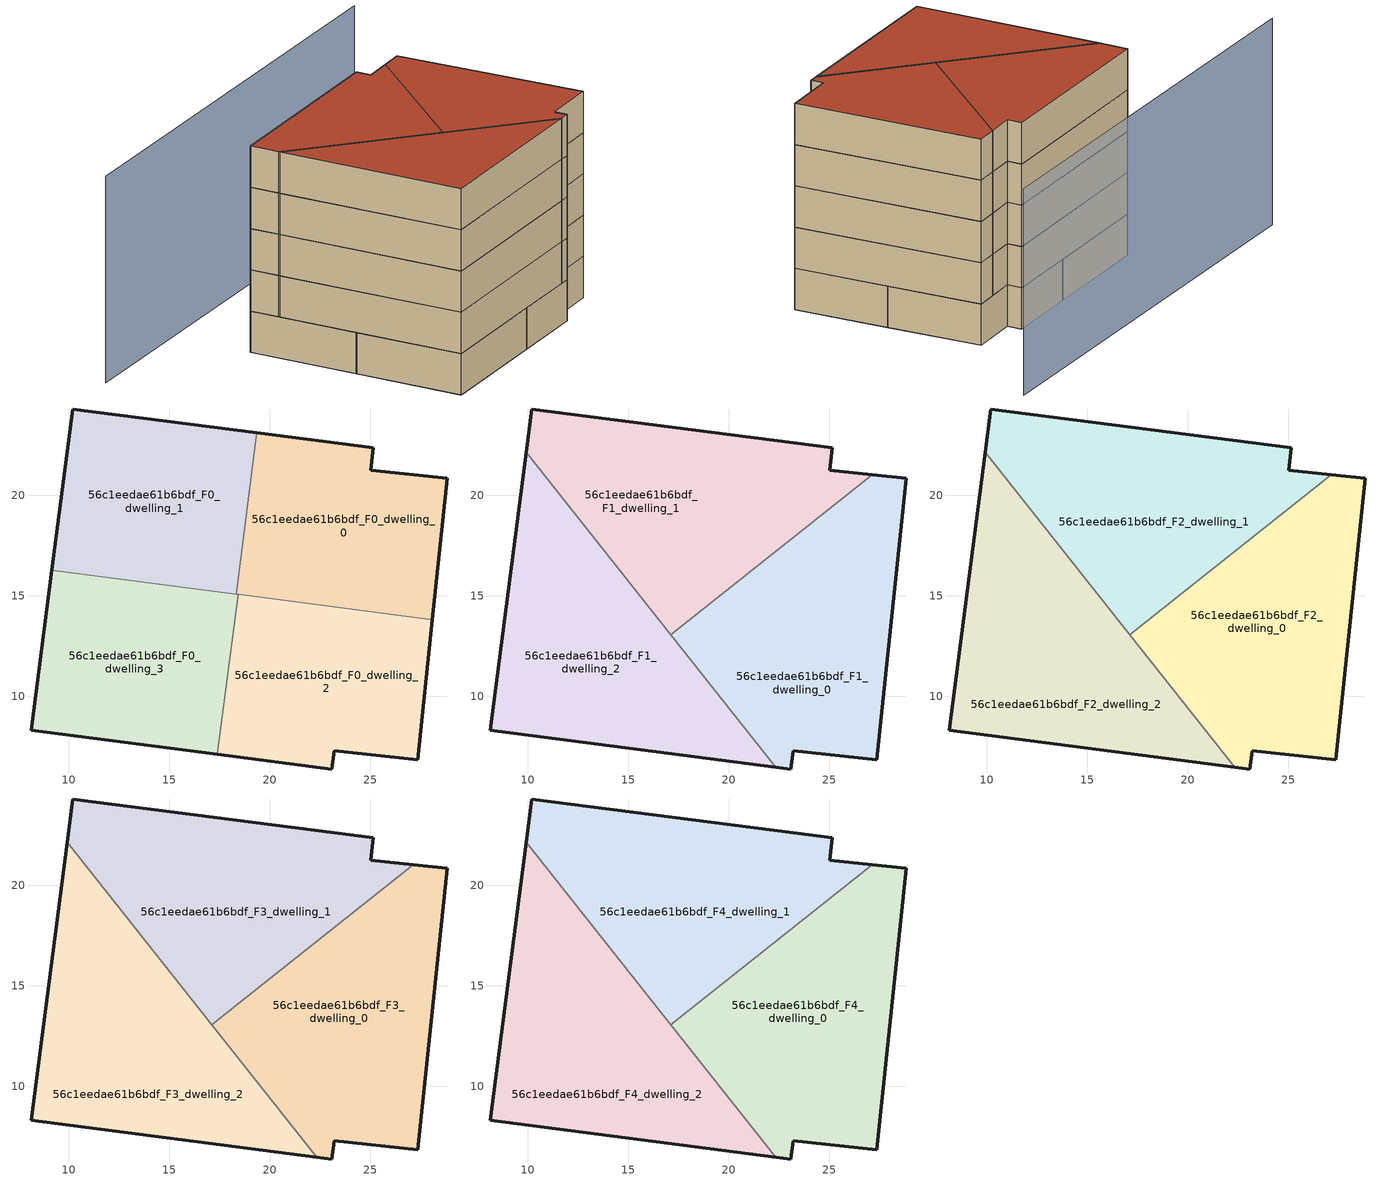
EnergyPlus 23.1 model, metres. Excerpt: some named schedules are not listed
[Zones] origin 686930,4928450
56c1eedae61b6bdf_F0_dwelling_0
 floor ground (EU_floor_Construction): 28.1,13.83 28.84,20.86 25.02,21.26 25.16,22.37 19.37,23.12 18.34,15.09 z0
 wall outside (EU_wall_Construction): 19.37,23.12 25.16,22.37 25.02,21.26 28.84,20.86 28.1,13.83 z0:3
 wall to 56c1eedae61b6bdf_F0_dwelling_1 (EU_wall_Construction): 18.34,15.09 19.37,23.12 z0:3
 wall to 56c1eedae61b6bdf_F0_dwelling_2 (EU_wall_Construction): 28.1,13.83 18.43,15.08 z0:3
 wall to 56c1eedae61b6bdf_F0_dwelling_3 (EU_wall_Construction): 18.43,15.08 18.34,15.09 z0:3
56c1eedae61b6bdf_F0_dwelling_1
 floor ground (EU_floor_Construction): 18.34,15.09 19.37,23.12 10.2,24.3 9.17,16.27 z0
 wall outside (EU_wall_Construction): 9.17,16.27 10.2,24.3 19.37,23.12 z0:3
 wall to 56c1eedae61b6bdf_F0_dwelling_3 (EU_wall_Construction): 18.34,15.09 9.17,16.27 z0:3
56c1eedae61b6bdf_F0_dwelling_2
 floor ground (EU_floor_Construction): 27.36,6.84 28.1,13.83 18.43,15.08 17.41,7.13 23.09,6.39 23.21,7.31 z0
 wall outside (EU_wall_Construction): 28.1,13.83 27.36,6.84 23.21,7.31 23.09,6.39 17.41,7.13 z0:3
 wall to 56c1eedae61b6bdf_F0_dwelling_3 (EU_wall_Construction): 17.41,7.13 18.43,15.08 z0:3
 ceiling adiabatic (EU_roof_Construction): 19.48,14.94 18.29,14 18.43,15.08 z3
56c1eedae61b6bdf_F0_dwelling_3
 floor ground (EU_floor_Construction): 17.41,7.13 18.43,15.08 9.17,16.27 8.14,8.32 z0
 wall outside (EU_wall_Construction): 17.41,7.13 8.14,8.32 9.17,16.27 z0:3
 ceiling adiabatic (EU_roof_Construction): 18.43,15.08 18.03,11.94 18.29,14 17.13,13.07 15.2,15.49 9.17,16.27 z3
56c1eedae61b6bdf_F1_dwelling_0
 floor to 56c1eedae61b6bdf_F0_dwelling_2 (EU_floor_Construction): 27.36,6.84 28.1,13.83 19.48,14.94 18.29,14 18.03,11.94 22.35,6.49 23.09,6.39 23.21,7.31 z3
 floor to 56c1eedae61b6bdf_F0_dwelling_0 (EU_floor_Construction): 28.1,13.83 28.84,20.86 27.16,21.04 19.48,14.94 z3
 floor to 56c1eedae61b6bdf_F0_dwelling_3 (EU_floor_Construction): 18.03,11.94 18.29,14 17.13,13.07 z3
 wall outside (EU_wall_Construction): 27.16,21.04 28.84,20.86 27.36,6.84 23.21,7.31 23.09,6.39 22.35,6.49 z3:6
 wall to 56c1eedae61b6bdf_F1_dwelling_1 (EU_wall_Construction): 17.13,13.07 27.16,21.04 z3:6
 wall to 56c1eedae61b6bdf_F1_dwelling_2 (EU_wall_Construction): 22.35,6.49 17.13,13.07 z3:6
56c1eedae61b6bdf_F1_dwelling_1
 floor to 56c1eedae61b6bdf_F0_dwelling_0 (EU_floor_Construction): 27.16,21.04 25.02,21.26 25.16,22.37 19.37,23.12 18.34,15.09 19.48,14.94 z3
 floor to 56c1eedae61b6bdf_F0_dwelling_1 (EU_floor_Construction): 18.34,15.09 19.37,23.12 10.2,24.3 9.93,22.14 15.2,15.49 z3
 floor adiabatic (EU_floor_Construction): 19.48,14.94 15.2,15.49 12.62,18.75 17.13,13.07 27.16,21.04 z3
 wall outside (EU_wall_Construction): 9.93,22.14 10.2,24.3 25.16,22.37 25.02,21.26 27.16,21.04 z3:6
 wall to 56c1eedae61b6bdf_F1_dwelling_2 (EU_wall_Construction): 17.13,13.07 9.93,22.14 z3:6
56c1eedae61b6bdf_F1_dwelling_2
 floor to 56c1eedae61b6bdf_F0_dwelling_3 (EU_floor_Construction): 17.41,7.13 18.03,11.94 15.2,15.49 9.17,16.27 8.14,8.32 z3
 floor to 56c1eedae61b6bdf_F0_dwelling_2 (EU_floor_Construction): 22.35,6.49 18.03,11.94 17.41,7.13 z3
 floor to 56c1eedae61b6bdf_F0_dwelling_1 (EU_floor_Construction): 15.2,15.49 9.93,22.14 9.17,16.27 z3
 wall outside (EU_wall_Construction): 22.35,6.49 8.14,8.32 9.93,22.14 z3:6
56c1eedae61b6bdf_F2_dwelling_0
 floor to 56c1eedae61b6bdf_F1_dwelling_0 (EU_floor_Construction): 27.36,6.84 28.84,20.86 27.16,21.04 17.13,13.07 22.35,6.49 23.09,6.39 23.21,7.31 z6
 wall outside (EU_wall_Construction): 27.16,21.04 28.84,20.86 27.36,6.84 23.21,7.31 23.09,6.39 22.35,6.49 z6:9
 wall to 56c1eedae61b6bdf_F2_dwelling_1 (EU_wall_Construction): 17.13,13.07 27.16,21.04 z6:9
 wall to 56c1eedae61b6bdf_F2_dwelling_2 (EU_wall_Construction): 22.35,6.49 17.13,13.07 z6:9
56c1eedae61b6bdf_F2_dwelling_1
 floor to 56c1eedae61b6bdf_F1_dwelling_1 (EU_floor_Construction): 27.16,21.04 25.02,21.26 25.16,22.37 10.2,24.3 9.93,22.14 17.13,13.07 z6
 wall outside (EU_wall_Construction): 9.93,22.14 10.2,24.3 25.16,22.37 25.02,21.26 27.16,21.04 z6:9
 wall to 56c1eedae61b6bdf_F2_dwelling_2 (EU_wall_Construction): 17.13,13.07 9.93,22.14 z6:9
56c1eedae61b6bdf_F2_dwelling_2
 floor to 56c1eedae61b6bdf_F1_dwelling_2 (EU_floor_Construction): 22.35,6.49 9.93,22.14 8.14,8.32 z6
 wall outside (EU_wall_Construction): 22.35,6.49 8.14,8.32 9.93,22.14 z6:9
56c1eedae61b6bdf_F3_dwelling_0
 floor to 56c1eedae61b6bdf_F2_dwelling_0 (EU_floor_Construction): 27.36,6.84 28.84,20.86 27.16,21.04 17.13,13.07 22.35,6.49 23.09,6.39 23.21,7.31 z9
 wall outside (EU_wall_Construction): 27.16,21.04 28.84,20.86 27.36,6.84 23.21,7.31 23.09,6.39 22.35,6.49 z9:12
 wall to 56c1eedae61b6bdf_F3_dwelling_1 (EU_wall_Construction): 17.13,13.07 27.16,21.04 z9:12
 wall to 56c1eedae61b6bdf_F3_dwelling_2 (EU_wall_Construction): 22.35,6.49 17.13,13.07 z9:12
56c1eedae61b6bdf_F3_dwelling_1
 floor to 56c1eedae61b6bdf_F2_dwelling_1 (EU_floor_Construction): 27.16,21.04 25.02,21.26 25.16,22.37 10.2,24.3 9.93,22.14 17.13,13.07 z9
 wall outside (EU_wall_Construction): 9.93,22.14 10.2,24.3 25.16,22.37 25.02,21.26 27.16,21.04 z9:12
 wall to 56c1eedae61b6bdf_F3_dwelling_2 (EU_wall_Construction): 17.13,13.07 9.93,22.14 z9:12
56c1eedae61b6bdf_F3_dwelling_2
 floor to 56c1eedae61b6bdf_F2_dwelling_2 (EU_floor_Construction): 22.35,6.49 9.93,22.14 8.14,8.32 z9
 wall outside (EU_wall_Construction): 22.35,6.49 8.14,8.32 9.93,22.14 z9:12
56c1eedae61b6bdf_F4_dwelling_0
 floor to 56c1eedae61b6bdf_F3_dwelling_0 (EU_floor_Construction): 27.36,6.84 28.84,20.86 27.16,21.04 17.13,13.07 22.35,6.49 23.09,6.39 23.21,7.31 z12
 wall outside (EU_wall_Construction): 27.16,21.04 28.84,20.86 27.36,6.84 23.21,7.31 23.09,6.39 22.35,6.49 z12:15
 wall to 56c1eedae61b6bdf_F4_dwelling_1 (EU_wall_Construction): 17.13,13.07 27.16,21.04 z12:15
 wall to 56c1eedae61b6bdf_F4_dwelling_2 (EU_wall_Construction): 22.35,6.49 17.13,13.07 z12:15
 roof outside (EU_roof_Construction): 28.84,20.86 27.36,6.84 23.21,7.31 23.09,6.39 22.35,6.49 17.13,13.07 27.16,21.04 z15
56c1eedae61b6bdf_F4_dwelling_1
 floor to 56c1eedae61b6bdf_F3_dwelling_1 (EU_floor_Construction): 27.16,21.04 25.02,21.26 25.16,22.37 10.2,24.3 9.93,22.14 17.13,13.07 z12
 wall outside (EU_wall_Construction): 9.93,22.14 10.2,24.3 25.16,22.37 25.02,21.26 27.16,21.04 z12:15
 wall to 56c1eedae61b6bdf_F4_dwelling_2 (EU_wall_Construction): 17.13,13.07 9.93,22.14 z12:15
 roof outside (EU_roof_Construction): 25.16,22.37 25.02,21.26 27.16,21.04 17.13,13.07 9.93,22.14 10.2,24.3 z15
56c1eedae61b6bdf_F4_dwelling_2
 floor to 56c1eedae61b6bdf_F3_dwelling_2 (EU_floor_Construction): 22.35,6.49 9.93,22.14 8.14,8.32 z12
 wall outside (EU_wall_Construction): 22.35,6.49 8.14,8.32 9.93,22.14 z12:15
 roof outside (EU_roof_Construction): 9.93,22.14 22.35,6.49 8.14,8.32 z15
shading: 36.12,26.7 1.69,31.48 z0:15
[Building]
EU S2 Campaign: North Axis=0; Terrain=City; Solar Distribution=FullExterior
[Site:Location]
Bologna: Latitude=44.5; Longitude=11.25; Time Zone=1; Elevation=37
[SizingPeriod:WeatherFileDays]
AnnualSizingPeriod: Begin Month=1; Begin Day of Month=1; End Month=12; End Day of Month=31; Day of Week for Start Day=Monday; Use Weather File Daylight Saving Period=No; Use Weather File Rain and Snow Indicators=No
[MATERIAL]
EU_InternalMass_Material: Roughness=MediumRough; Thickness=0.1; Conductivity=1; Density=1800; Specific Heat=900; Thermal Absorptance=0.9; Solar Absorptance=0.7; Visible Absorptance=0.7
[MATERIAL:NOMASS] Roughness=MediumRough; Thermal Absorptance=0.9; Solar Absorptance=0.7; Visible Absorptance=0.7
Name | Thermal Resistance
EU_wall_NoMass | 0.905828
EU_roof_NoMass | 0.37593
EU_floor_NoMass | 0.67114
[CONSTRUCTION]
EU_wall_Construction: EU_wall_NoMass
EU_roof_Construction: EU_roof_NoMass
EU_floor_Construction: EU_floor_NoMass
EU_InternalMass_Construction: EU_InternalMass_Material
[ZONE] Type=1; Multiplier=1; Ceiling Height=autocalculate; Floor Area=autocalculate; Part of Total Floor Area=Yes
Name | Volume
56c1eedae61b6bdf_F0_dwelling_0 | 224.583
56c1eedae61b6bdf_F1_dwelling_0; 56c1eedae61b6bdf_F2_dwelling_0; 56c1eedae61b6bdf_F3_dwelling_0; 56c1eedae61b6bdf_F4_dwelling_0 | 299.458
56c1eedae61b6bdf_F0_dwelling_1 | 224.572
56c1eedae61b6bdf_F1_dwelling_1; 56c1eedae61b6bdf_F2_dwelling_1; 56c1eedae61b6bdf_F3_dwelling_1; 56c1eedae61b6bdf_F4_dwelling_1 | 299.45
56c1eedae61b6bdf_F0_dwelling_2 | 224.606
56c1eedae61b6bdf_F1_dwelling_2; 56c1eedae61b6bdf_F2_dwelling_2; 56c1eedae61b6bdf_F3_dwelling_2; 56c1eedae61b6bdf_F4_dwelling_2 | 299.452
56c1eedae61b6bdf_F0_dwelling_3 | 224.598
[INTERNALMASS] Construction=EU_InternalMass_Construction
Name | Zone or ZoneList | Surface Area
56c1eedae61b6bdf_F0_dwelling_0_EU_InternalMass | 56c1eedae61b6bdf_F0_dwelling_0 | 74.8585
56c1eedae61b6bdf_F0_dwelling_1_EU_InternalMass | 56c1eedae61b6bdf_F0_dwelling_1 | 74.8592
56c1eedae61b6bdf_F0_dwelling_2_EU_InternalMass | 56c1eedae61b6bdf_F0_dwelling_2 | 74.8687
56c1eedae61b6bdf_F0_dwelling_3_EU_InternalMass | 56c1eedae61b6bdf_F0_dwelling_3 | 74.8689
56c1eedae61b6bdf_F1_dwelling_0_EU_InternalMass | 56c1eedae61b6bdf_F1_dwelling_0 | 99.8205
56c1eedae61b6bdf_F1_dwelling_1_EU_InternalMass | 56c1eedae61b6bdf_F1_dwelling_1 | 99.8181
56c1eedae61b6bdf_F1_dwelling_2_EU_InternalMass | 56c1eedae61b6bdf_F1_dwelling_2 | 99.8172
56c1eedae61b6bdf_F2_dwelling_0_EU_InternalMass | 56c1eedae61b6bdf_F2_dwelling_0 | 99.8205
56c1eedae61b6bdf_F2_dwelling_1_EU_InternalMass | 56c1eedae61b6bdf_F2_dwelling_1 | 99.8181
56c1eedae61b6bdf_F2_dwelling_2_EU_InternalMass | 56c1eedae61b6bdf_F2_dwelling_2 | 99.8172
56c1eedae61b6bdf_F3_dwelling_0_EU_InternalMass | 56c1eedae61b6bdf_F3_dwelling_0 | 99.8205
56c1eedae61b6bdf_F3_dwelling_1_EU_InternalMass | 56c1eedae61b6bdf_F3_dwelling_1 | 99.8181
56c1eedae61b6bdf_F3_dwelling_2_EU_InternalMass | 56c1eedae61b6bdf_F3_dwelling_2 | 99.8172
56c1eedae61b6bdf_F4_dwelling_0_EU_InternalMass | 56c1eedae61b6bdf_F4_dwelling_0 | 99.8205
56c1eedae61b6bdf_F4_dwelling_1_EU_InternalMass | 56c1eedae61b6bdf_F4_dwelling_1 | 99.8181
56c1eedae61b6bdf_F4_dwelling_2_EU_InternalMass | 56c1eedae61b6bdf_F4_dwelling_2 | 99.8172
[OTHEREQUIPMENT] Fuel Type=Electricity; Design Level Calculation Method=Watts/Area; Power per Zone Floor Area=1; Fraction Latent=0; Fraction Radiant=0; Fraction Lost=0; Carbon Dioxide Generation Rate=0; EndUse Subcategory=EU_Step8_InternalGains
Name | Zone or ZoneList or Space or SpaceList | Schedule
EU_Step8_InternalGain_56c1eedae61b6bdf_F0_dwelling_0_f000 | 56c1eedae61b6bdf_F0_dwelling_0 | EU_Step8_GainSchedule_56c1eedae61b6bdf_F0_dwelling_0_f000
EU_Step8_InternalGain_56c1eedae61b6bdf_F0_dwelling_1_f000 | 56c1eedae61b6bdf_F0_dwelling_1 | EU_Step8_GainSchedule_56c1eedae61b6bdf_F0_dwelling_1_f000
EU_Step8_InternalGain_56c1eedae61b6bdf_F0_dwelling_2_f000 | 56c1eedae61b6bdf_F0_dwelling_2 | EU_Step8_GainSchedule_56c1eedae61b6bdf_F0_dwelling_2_f000
EU_Step8_InternalGain_56c1eedae61b6bdf_F0_dwelling_3_f000 | 56c1eedae61b6bdf_F0_dwelling_3 | EU_Step8_GainSchedule_56c1eedae61b6bdf_F0_dwelling_3_f000
EU_Step8_InternalGain_56c1eedae61b6bdf_F1_dwelling_0_f000 | 56c1eedae61b6bdf_F1_dwelling_0 | EU_Step8_GainSchedule_56c1eedae61b6bdf_F1_dwelling_0_f000
EU_Step8_InternalGain_56c1eedae61b6bdf_F1_dwelling_1_f000 | 56c1eedae61b6bdf_F1_dwelling_1 | EU_Step8_GainSchedule_56c1eedae61b6bdf_F1_dwelling_1_f000
EU_Step8_InternalGain_56c1eedae61b6bdf_F1_dwelling_2_f000 | 56c1eedae61b6bdf_F1_dwelling_2 | EU_Step8_GainSchedule_56c1eedae61b6bdf_F1_dwelling_2_f000
EU_Step8_InternalGain_56c1eedae61b6bdf_F2_dwelling_0_f000 | 56c1eedae61b6bdf_F2_dwelling_0 | EU_Step8_GainSchedule_56c1eedae61b6bdf_F2_dwelling_0_f000
EU_Step8_InternalGain_56c1eedae61b6bdf_F2_dwelling_1_f000 | 56c1eedae61b6bdf_F2_dwelling_1 | EU_Step8_GainSchedule_56c1eedae61b6bdf_F2_dwelling_1_f000
EU_Step8_InternalGain_56c1eedae61b6bdf_F2_dwelling_2_f000 | 56c1eedae61b6bdf_F2_dwelling_2 | EU_Step8_GainSchedule_56c1eedae61b6bdf_F2_dwelling_2_f000
EU_Step8_InternalGain_56c1eedae61b6bdf_F3_dwelling_0_f000 | 56c1eedae61b6bdf_F3_dwelling_0 | EU_Step8_GainSchedule_56c1eedae61b6bdf_F3_dwelling_0_f000
EU_Step8_InternalGain_56c1eedae61b6bdf_F3_dwelling_1_f000 | 56c1eedae61b6bdf_F3_dwelling_1 | EU_Step8_GainSchedule_56c1eedae61b6bdf_F3_dwelling_1_f000
EU_Step8_InternalGain_56c1eedae61b6bdf_F3_dwelling_2_f000 | 56c1eedae61b6bdf_F3_dwelling_2 | EU_Step8_GainSchedule_56c1eedae61b6bdf_F3_dwelling_2_f000
EU_Step8_InternalGain_56c1eedae61b6bdf_F4_dwelling_0_f000 | 56c1eedae61b6bdf_F4_dwelling_0 | EU_Step8_GainSchedule_56c1eedae61b6bdf_F4_dwelling_0_f000
EU_Step8_InternalGain_56c1eedae61b6bdf_F4_dwelling_1_f000 | 56c1eedae61b6bdf_F4_dwelling_1 | EU_Step8_GainSchedule_56c1eedae61b6bdf_F4_dwelling_1_f000
EU_Step8_InternalGain_56c1eedae61b6bdf_F4_dwelling_2_f000 | 56c1eedae61b6bdf_F4_dwelling_2 | EU_Step8_GainSchedule_56c1eedae61b6bdf_F4_dwelling_2_f000
[ZONEVENTILATION:DESIGNFLOWRATE] Schedule=EU_AlwaysOn; Design Flow Rate Calculation Method=AirChanges/Hour; Air Changes per Hour=0.73129; Ventilation Type=Natural; Fan Pressure Rise=0; Fan Total Efficiency=1; Constant Term Coefficient=1; Temperature Term Coefficient=0; Velocity Term Coefficient=0; Velocity Squared Term Coefficient=0; Minimum Indoor Temperature=-100; Maximum Indoor Temperature=100; Delta Temperature=-100; Minimum Outdoor Temperature=-100; Maximum Outdoor Temperature=100; Maximum Wind Speed=40
Name | Zone or ZoneList or Space or SpaceList
EU_ConstantAir_56c1eedae61b6bdf_F0_dwelling_0 | 56c1eedae61b6bdf_F0_dwelling_0
EU_ConstantAir_56c1eedae61b6bdf_F0_dwelling_1 | 56c1eedae61b6bdf_F0_dwelling_1
EU_ConstantAir_56c1eedae61b6bdf_F0_dwelling_2 | 56c1eedae61b6bdf_F0_dwelling_2
EU_ConstantAir_56c1eedae61b6bdf_F0_dwelling_3 | 56c1eedae61b6bdf_F0_dwelling_3
EU_ConstantAir_56c1eedae61b6bdf_F1_dwelling_0 | 56c1eedae61b6bdf_F1_dwelling_0
EU_ConstantAir_56c1eedae61b6bdf_F1_dwelling_1 | 56c1eedae61b6bdf_F1_dwelling_1
EU_ConstantAir_56c1eedae61b6bdf_F1_dwelling_2 | 56c1eedae61b6bdf_F1_dwelling_2
EU_ConstantAir_56c1eedae61b6bdf_F2_dwelling_0 | 56c1eedae61b6bdf_F2_dwelling_0
EU_ConstantAir_56c1eedae61b6bdf_F2_dwelling_1 | 56c1eedae61b6bdf_F2_dwelling_1
EU_ConstantAir_56c1eedae61b6bdf_F2_dwelling_2 | 56c1eedae61b6bdf_F2_dwelling_2
EU_ConstantAir_56c1eedae61b6bdf_F3_dwelling_0 | 56c1eedae61b6bdf_F3_dwelling_0
EU_ConstantAir_56c1eedae61b6bdf_F3_dwelling_1 | 56c1eedae61b6bdf_F3_dwelling_1
EU_ConstantAir_56c1eedae61b6bdf_F3_dwelling_2 | 56c1eedae61b6bdf_F3_dwelling_2
EU_ConstantAir_56c1eedae61b6bdf_F4_dwelling_0 | 56c1eedae61b6bdf_F4_dwelling_0
EU_ConstantAir_56c1eedae61b6bdf_F4_dwelling_1 | 56c1eedae61b6bdf_F4_dwelling_1
EU_ConstantAir_56c1eedae61b6bdf_F4_dwelling_2 | 56c1eedae61b6bdf_F4_dwelling_2
[HVACTEMPLATE:THERMOSTAT] Constant Heating Setpoint=20; Constant Cooling Setpoint=50
EU_HeatOnly_56c1eedae61b6bdf_F0_dwelling_0; EU_HeatOnly_56c1eedae61b6bdf_F0_dwelling_1; EU_HeatOnly_56c1eedae61b6bdf_F0_dwelling_2; EU_HeatOnly_56c1eedae61b6bdf_F0_dwelling_3; EU_HeatOnly_56c1eedae61b6bdf_F1_dwelling_0; EU_HeatOnly_56c1eedae61b6bdf_F1_dwelling_1; EU_HeatOnly_56c1eedae61b6bdf_F1_dwelling_2; EU_HeatOnly_56c1eedae61b6bdf_F2_dwelling_0; EU_HeatOnly_56c1eedae61b6bdf_F2_dwelling_1; EU_HeatOnly_56c1eedae61b6bdf_F2_dwelling_2; EU_HeatOnly_56c1eedae61b6bdf_F3_dwelling_0; EU_HeatOnly_56c1eedae61b6bdf_F3_dwelling_1; EU_HeatOnly_56c1eedae61b6bdf_F3_dwelling_2; EU_HeatOnly_56c1eedae61b6bdf_F4_dwelling_0; EU_HeatOnly_56c1eedae61b6bdf_F4_dwelling_1; EU_HeatOnly_56c1eedae61b6bdf_F4_dwelling_2
[HVACTEMPLATE:ZONE:IDEALLOADSAIRSYSTEM] System Availability Schedule=EU_AlwaysOn; Maximum Heating Supply Air Temperature=50; Minimum Cooling Supply Air Temperature=13; Maximum Heating Supply Air Humidity Ratio=0.0156; Minimum Cooling Supply Air Humidity Ratio=0.0077; Heating Limit=NoLimit; Cooling Limit=NoLimit; Heating Availability Schedule=EU_AlwaysOn; Cooling Availability Schedule=EU_CoolingOff; Dehumidification Control Type=ConstantSensibleHeatRatio; Cooling Sensible Heat Ratio=0.7; Dehumidification Setpoint=60; Humidification Control Type=None; Humidification Setpoint=30; Outdoor Air Method=None; Outdoor Air Flow Rate per Person=0.00944; Outdoor Air Flow Rate per Zone Floor Area=0; Outdoor Air Flow Rate per Zone=0; Demand Controlled Ventilation Type=None; Outdoor Air Economizer Type=NoEconomizer; Heat Recovery Type=None; Sensible Heat Recovery Effectiveness=0.7; Latent Heat Recovery Effectiveness=0.65
Name | Template Thermostat
56c1eedae61b6bdf_F0_dwelling_0 | EU_HeatOnly_56c1eedae61b6bdf_F0_dwelling_0
56c1eedae61b6bdf_F0_dwelling_1 | EU_HeatOnly_56c1eedae61b6bdf_F0_dwelling_1
56c1eedae61b6bdf_F0_dwelling_2 | EU_HeatOnly_56c1eedae61b6bdf_F0_dwelling_2
56c1eedae61b6bdf_F0_dwelling_3 | EU_HeatOnly_56c1eedae61b6bdf_F0_dwelling_3
56c1eedae61b6bdf_F1_dwelling_0 | EU_HeatOnly_56c1eedae61b6bdf_F1_dwelling_0
56c1eedae61b6bdf_F1_dwelling_1 | EU_HeatOnly_56c1eedae61b6bdf_F1_dwelling_1
56c1eedae61b6bdf_F1_dwelling_2 | EU_HeatOnly_56c1eedae61b6bdf_F1_dwelling_2
56c1eedae61b6bdf_F2_dwelling_0 | EU_HeatOnly_56c1eedae61b6bdf_F2_dwelling_0
56c1eedae61b6bdf_F2_dwelling_1 | EU_HeatOnly_56c1eedae61b6bdf_F2_dwelling_1
56c1eedae61b6bdf_F2_dwelling_2 | EU_HeatOnly_56c1eedae61b6bdf_F2_dwelling_2
56c1eedae61b6bdf_F3_dwelling_0 | EU_HeatOnly_56c1eedae61b6bdf_F3_dwelling_0
56c1eedae61b6bdf_F3_dwelling_1 | EU_HeatOnly_56c1eedae61b6bdf_F3_dwelling_1
56c1eedae61b6bdf_F3_dwelling_2 | EU_HeatOnly_56c1eedae61b6bdf_F3_dwelling_2
56c1eedae61b6bdf_F4_dwelling_0 | EU_HeatOnly_56c1eedae61b6bdf_F4_dwelling_0
56c1eedae61b6bdf_F4_dwelling_1 | EU_HeatOnly_56c1eedae61b6bdf_F4_dwelling_1
56c1eedae61b6bdf_F4_dwelling_2 | EU_HeatOnly_56c1eedae61b6bdf_F4_dwelling_2
